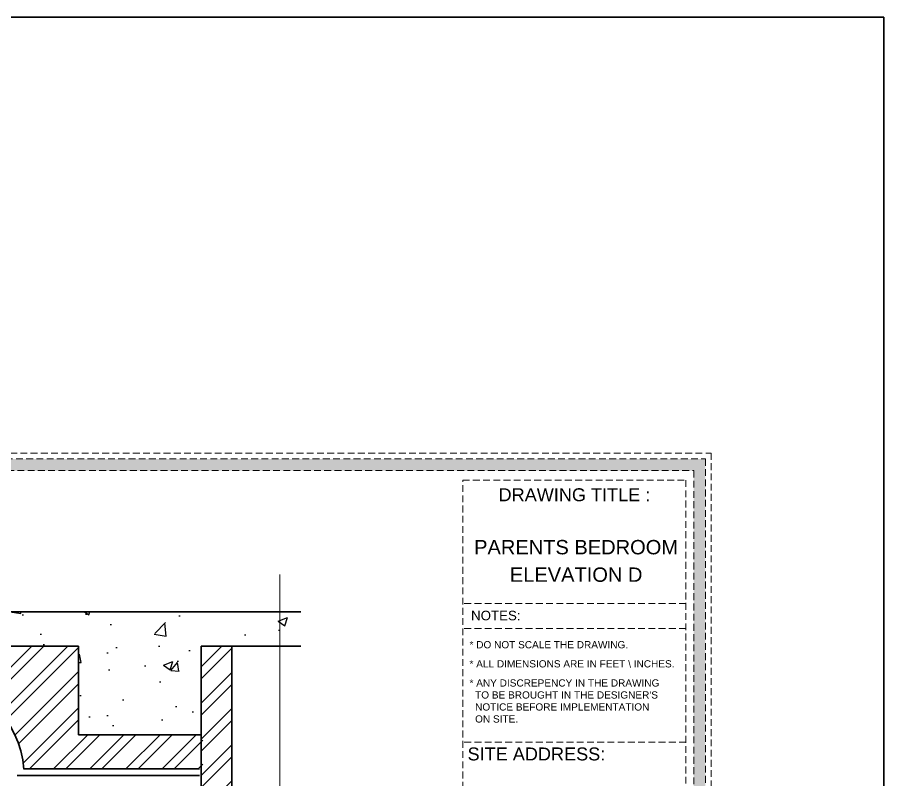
# Model space of a CAD drawing. Header units: millimetres. Extents: x 56222 to 3066687, y -650199 to -121287.
# Drawn here: x 134976.4 to 135103.4, y -183492.7 to -183380.9 of the extents above; entities that cross this region are included whole.
import ezdxf
from ezdxf.enums import TextEntityAlignment as Align

# ---------------------------------------------------------------- set-up
doc = ezdxf.new("R2010")
doc.units = ezdxf.units.MM
doc.header["$MEASUREMENT"] = 0
doc.linetypes.add('DASHEDX2', pattern=[1.5, 1, -0.5])
doc.layers.add('AR HATCH-7', color=7, linetype='Continuous')
for name, color, linetype, lineweight in [('Dimension', 10, 'DASHEDX2', 20), ('FURNITURE-1', 252, 'Continuous', 13), ('GROUND FLOOR', 7, 'Continuous', 9), ('NAME PLATE', 7, 'Continuous', 25), ('SECTION ( SLAB PLine )', 104, 'Continuous', 30), ('Text', 7, 'Continuous', 15), ('XX~SLAB ( BEAM )~ ( DIM )', 7, 'Continuous', 9)]:
    doc.layers.add(name, color=color, linetype=linetype, lineweight=lineweight)
doc.styles.add('Arial', font='arial.ttf')

msp = doc.modelspace()

# ---------------------------------------------------------------- hatches: boundary and pattern name
at = {"layer": 'AR HATCH-7', "lineweight": 18, "true_color": 0x939598, "transparency": 33554687}
h = msp.add_hatch(dxfattribs=at)
h.set_pattern_fill('ANSI32', color=252, scale=10)
h.set_pattern_definition([(45, (-12.2944, -2.0757), (-2.65165043, 2.65165043), []), (45, (-10.5267, -2.0757), (-2.65165043, 2.65165043), [])])
h.paths.add_polyline_path([(135007.84, -183473.12), (135003.34, -183473.12), (135003.34, -183597.12), (135007.84, -183597.12)])
h.paths.add_polyline_path([(134848.84, -183486.12), (134844.34, -183486.12), (134844.34, -183597.12), (134848.84, -183597.12)])
at = {"layer": 'Dimension', "true_color": 0xd39e00}
h = msp.add_hatch(color=42, dxfattribs=at)
h.paths.add_polyline_path([(134833.69, -183445.677), (134833.69, -183617.145), (135077.296, -183617.145), (135077.296, -183445.677)])
h.paths.add_polyline_path([(134835.4, -183447.387), (135075.586, -183447.387), (135075.586, -183615.436), (134835.4, -183615.436)], flags=16)
at = {"layer": 'FURNITURE-1', "lineweight": 25, "true_color": 0xc7c8ca}
h = msp.add_hatch(dxfattribs=at)
h.set_pattern_fill('AR-CONC', color=9, scale=2)
h.set_pattern_definition([(50, (-12.294, -2.076), (14.34520365, -1.2550427), [1.5, -16.5]), (355, (-12.294, -2.076), (-2.7750267, 15.0438427), [1.2, -13.2]), (100.4514445, (-11.099, -2.18), (11.5701769, 13.7887998), [1.2748038, -14.0228422]), (46.1842, (-12.294, 1.924), (21.3448266, -3.3103856), [2.25, -24.75]), (96.635635, (-10.516, 1.648), (18.693239, 19.482372), [1.9122068, -21.0342752]), (351.184164, (-12.294, 1.924), (18.693239, 19.482372), [1.8, -19.8]), (21, (-10.294, 0.924), (11.93814104, -8.0523778), [1.5, -16.5]), (326, (-10.294, 0.924), (4.8663066, 14.5030009), [1.2, -13.2]), (71.451445, (-9.3, 0.253), (16.8044475, 6.45062306), [1.2748038, -14.0228422]), (37.5, (-12.2944, -2.076), (0.24319711, 6.65787708), [0, -13.04, 0, -13.4, 0, -13.25]), (7.5, (-12.2944, -2.076), (5.26139075, 7.88823424), [0, -7.64, 0, -12.74, 0, -5.05]), (327.5, (-16.7544, -2.076), (10.67644872, -0.45109743), [0, -5, 0, -15.6, 0, -20.7]), (317.5, (-18.754, -2.076), (11.6637234, 2.00209965), [0, -6.5, 0, -10.36, 0, -14.7])])
h.paths.add_polyline_path([(135003.34, -183473.12), (135017.948, -183473.12), (135017.948, -183468.12), (134838.973, -183468.12), (134838.973, -183473.12), (134844.34, -183473.12), (134844.34, -183486.12), (134853.351, -183486.12), (134853.351, -183473.12), (134985.391, -183473.12), (134985.391, -183486.12), (135003.34, -183486.12)])
at = {"layer": 'FURNITURE-1', "lineweight": 0, "transparency": 33554572}
h = msp.add_hatch(dxfattribs=at)
h.set_pattern_fill('ANSI32', color=6, scale=10)
h.set_pattern_definition([(45, (490.1327, -2.0758), (-2.65165043, 2.65165043), []), (45, (491.9005, -2.0758), (-2.65165043, 2.65165043), [])])
edge = h.paths.add_edge_path()
edge.add_line((134853.582, -183473.12), (134985.34, -183473.12))
edge.add_line((134985.34, -183473.12), (134985.34, -183486.12))
edge.add_line((134985.34, -183486.12), (135003.581, -183486.12))
edge.add_line((135003.581, -183486.12), (135003.581, -183491.12))
edge.add_line((135003.581, -183491.12), (134977.345, -183491.12))
edge.add_arc((134961.177, -183493.031), 16.281, 6.7414, 66.81591)
edge.add_line((134967.586, -183478.065), (134853.582, -183477.62))
edge.add_line((134853.582, -183477.62), (134853.582, -183473.12))

# ---------------------------------------------------------------- linework, layer by layer
at = {"layer": 'Dimension', "color": 42, "true_color": 0xd39e00}
for p, q in [((135074.429, -183466.881, 0.125), (135041.695, -183466.881, 0.125)), ((135074.429, -183470.569, 0.125), (135041.695, -183470.569, 0.125)), ((135074.429, -183487.205, 0.125), (135041.695, -183487.205, 0.125))]:
    msp.add_line(p, q, dxfattribs=at)
at = {"layer": 'Dimension', "color": 42, "true_color": 0xd39e00, "elevation": 0.125}
for points in [[(134832.835, -183444.822), (135078.15, -183444.822), (135078.15, -183618), (134832.835, -183618)], [(134833.69, -183445.677), (135077.296, -183445.677), (135077.296, -183617.145), (134833.69, -183617.145)], [(134835.4, -183447.387), (135075.586, -183447.387), (135075.586, -183615.436), (134835.4, -183615.436)], [(135041.695, -183614.028), (135041.695, -183448.794), (135074.429, -183448.794), (135074.429, -183614.028)]]:
    msp.add_lwpolyline(points, close=True, dxfattribs=at)
at = {"layer": 'GROUND FLOOR', "color": 6, "lineweight": 30}
for p, q in [((134977.345, -183491.12), (135003.09, -183491.12)), ((134976.38, -183492.12), (135003.09, -183492.12))]:
    msp.add_line(p, q, dxfattribs=at)
msp.add_arc((134963.325, -183492.175), 14.055, 4.08004, 89.77663, dxfattribs=at)
at = {"layer": 'SECTION ( SLAB PLine )', "color": 1}
for p, q in [((134838.973, -183468.12), (135017.948, -183468.12)), ((134853.351, -183473.12), (134985.34, -183473.12)), ((134985.34, -183473.12), (134985.34, -183486.12)), ((135003.34, -183473.12), (135017.948, -183473.12)), ((134985.34, -183486.12), (135003.34, -183486.12))]:
    msp.add_line(p, q, dxfattribs=at)
at = {"layer": 'Text', "color": 251, "linetype": 'Continuous', "lineweight": 0, "true_color": 0x636466}
msp.add_lwpolyline([(135014.863, -183462.625), (135014.863, -183528.81), (135013.602, -183529.591), (135016.037, -183529.841), (135014.863, -183530.678), (135014.863, -183599.807)], dxfattribs=at)
at = {"layer": 'XX~SLAB ( BEAM )~ ( DIM )', "color": 3, "lineweight": 30}
msp.add_lwpolyline([(133742.493, -183380.928), (135103.431, -183380.928), (135103.431, -184087.118), (133742.493, -184087.118)], close=True, dxfattribs=at)
at = {"layer": 'XX~SLAB ( BEAM )~ ( DIM )', "lineweight": 30}
msp.add_lwpolyline([(135003.34, -183473.12), (135007.84, -183473.12), (135007.84, -183597.12), (135003.34, -183597.12)], close=True, dxfattribs=at)

# ---------------------------------------------------------------- texts
at = {"layer": 'NAME PLATE', "style": 'Arial'}
for s, height, p in [('DRAWING TITLE : ', 1.899, (135058.45, -183451.886, 0.125)), ('PARENTS BEDROOM', 2.1055, (135058.32, -183459.673, 0.238)), ('ELEVATION D', 2.1055, (135058.331, -183463.704, 0.238)), ('NOTES:', 1.3953, (135046.551, -183469.341, 0.125)), ('SITE ADDRESS:', 1.899, (135052.505, -183489.896, 0.125))]:
    msp.add_text(s, height=height, dxfattribs=at).set_placement(p, align=Align.CENTER)
at = {"layer": 'NAME PLATE', "char_height": 1.05531, "width": 40.77209, "attachment_point": 1, "style": 'Arial'}
for s, insert in [('* DO NOT SCALE THE DRAWING.', (135042.695, -183472.395, 0.125)), ('* ALL DIMENSIONS ARE IN FEET \\\\ INCHES.', (135042.695, -183475.201, 0.125)), ("* ANY DISCREPENCY IN THE DRAWING \\P  TO BE BROUGHT IN THE DESIGNER'S\\P  NOTICE BEFORE IMPLEMENTATION \\P  ON SITE.", (135042.695, -183478.007, 0.125))]:
    msp.add_mtext(s, dxfattribs=dict(at, insert=insert))

doc.saveas('drawing.dxf')
